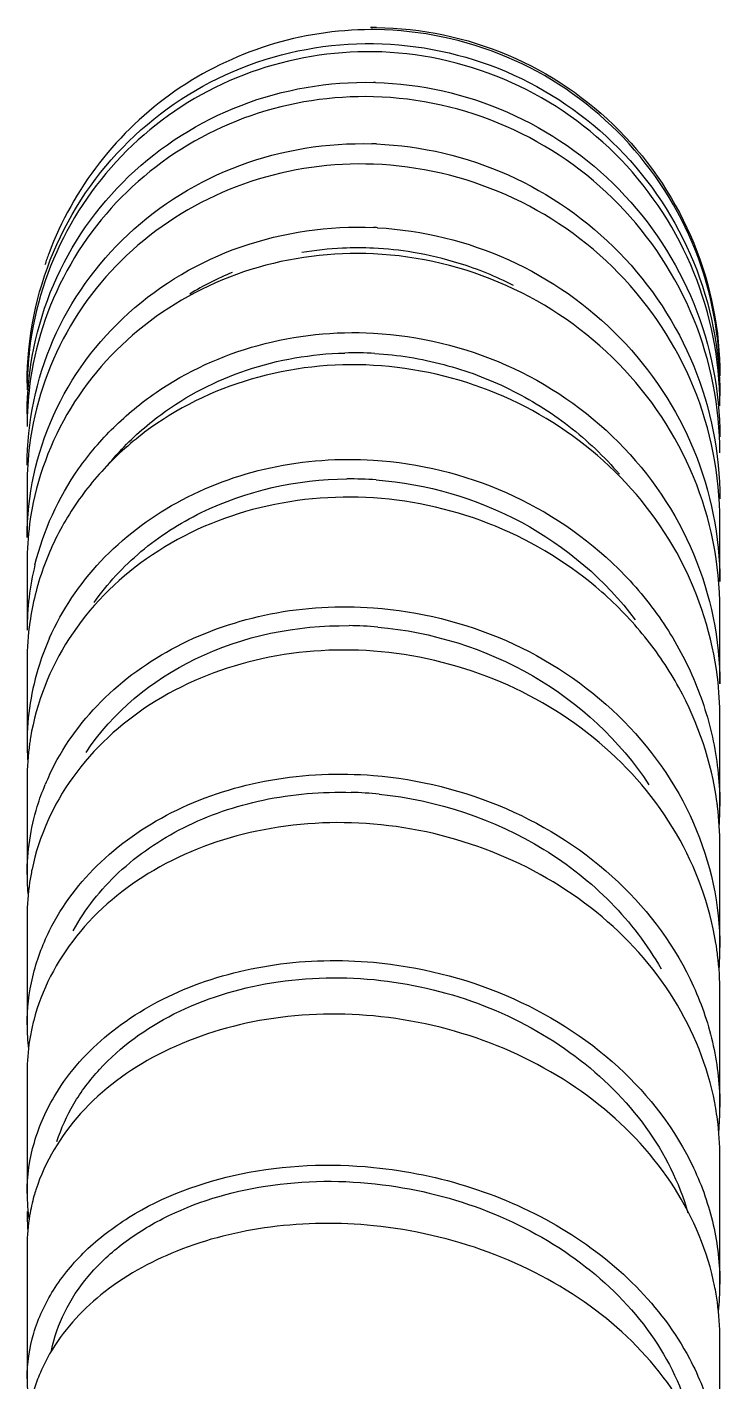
# Model space of a CAD drawing. Header units: millimetres. Extents: x 3766 to 4318, y 26587 to 26937.
# Drawn here: x 4188.82 to 4204.82, y 26906.19 to 26937.47 of the extents above; entities that cross this region are included whole.
import ezdxf

# ---------------------------------------------------------------- set-up
doc = ezdxf.new("R2010")
doc.units = ezdxf.units.MM

msp = doc.modelspace()

# ---------------------------------------------------------------- linework, layer by layer
for points, knots in [([(4196.759, 26937.41), (4195.959, 26937.408), (4195.154, 26937.284), (4194.387, 26937.043), (4194.387, 26937.043), (4193.621, 26936.802), (4192.892, 26936.445), (4192.232, 26935.986), (4192.232, 26935.986), (4191.572, 26935.529), (4190.982, 26934.971), (4190.49, 26934.335), (4190.49, 26934.335), (4189.996, 26933.7), (4189.599, 26932.988), (4189.319, 26932.237)], [0, 0, 0, 0, 0.25, 0.25, 0.25, 0.25, 0.5, 0.5, 0.5, 0.5, 0.75, 0.75, 0.75, 0.75, 1, 1, 1, 1]), ([(4196.796, 26937.458), (4196.796, 26937.463), (4196.792, 26937.469), (4196.786, 26937.469), (4196.786, 26937.469), (4196.781, 26937.469), (4196.776, 26937.463), (4196.776, 26937.458), (4196.776, 26937.458), (4196.776, 26937.453), (4196.781, 26937.449), (4196.786, 26937.449), (4196.786, 26937.449), (4196.792, 26937.449), (4196.796, 26937.453), (4196.796, 26937.458)], [0, 0, 0, 0, 0.25, 0.25, 0.25, 0.25, 0.5, 0.5, 0.5, 0.5, 0.75, 0.75, 0.75, 0.75, 1, 1, 1, 1]), ([(4204.82, 26929.468), (4204.803, 26930.499), (4204.585, 26931.538), (4204.181, 26932.494), (4204.181, 26932.494), (4203.777, 26933.45), (4203.187, 26934.323), (4202.455, 26935.055), (4202.455, 26935.055), (4201.724, 26935.786), (4200.852, 26936.376), (4199.897, 26936.778), (4199.897, 26936.778), (4198.944, 26937.181), (4197.909, 26937.396), (4196.883, 26937.41)], [0, 0, 0, 0, 0.25, 0.25, 0.25, 0.25, 0.5, 0.5, 0.5, 0.5, 0.75, 0.75, 0.75, 0.75, 1, 1, 1, 1]), ([(4196.887, 26937.458), (4197.922, 26937.447), (4198.967, 26937.229), (4199.928, 26936.822), (4199.928, 26936.822), (4200.89, 26936.414), (4201.767, 26935.818), (4202.5, 26935.076), (4202.5, 26935.076), (4203.234, 26934.333), (4203.821, 26933.447), (4204.218, 26932.478), (4204.218, 26932.478), (4204.616, 26931.51), (4204.822, 26930.458), (4204.822, 26929.42)], [0, 0, 0, 0, 0.25, 0.25, 0.25, 0.25, 0.5, 0.5, 0.5, 0.5, 0.75, 0.75, 0.75, 0.75, 1, 1, 1, 1]), ([(4188.816, 26929.249), (4188.816, 26930.277), (4189.025, 26931.318), (4189.426, 26932.274), (4189.426, 26932.274), (4189.828, 26933.231), (4190.423, 26934.104), (4191.163, 26934.829), (4191.163, 26934.829), (4191.904, 26935.557), (4192.791, 26936.135), (4193.759, 26936.52), (4193.759, 26936.52), (4194.73, 26936.908), (4195.781, 26937.102), (4196.82, 26937.089)], [0, 0, 0, 0, 0.25, 0.25, 0.25, 0.25, 0.5, 0.5, 0.5, 0.5, 0.75, 0.75, 0.75, 0.75, 1, 1, 1, 1]), ([(4196.82, 26936.899), (4195.862, 26936.913), (4194.893, 26936.753), (4193.986, 26936.425), (4193.986, 26936.425), (4193.084, 26936.1), (4192.243, 26935.609), (4191.518, 26934.983), (4191.518, 26934.983), (4190.795, 26934.359), (4190.188, 26933.602), (4189.737, 26932.759), (4189.737, 26932.759), (4189.286, 26931.916), (4188.992, 26930.988), (4188.875, 26930.046)], [0, 0, 0, 0, 0.25, 0.25, 0.25, 0.25, 0.5, 0.5, 0.5, 0.5, 0.75, 0.75, 0.75, 0.75, 1, 1, 1, 1]), ([(4196.82, 26937.089), (4197.862, 26937.075), (4198.913, 26936.853), (4199.881, 26936.442), (4199.881, 26936.442), (4200.851, 26936.029), (4201.736, 26935.424), (4202.476, 26934.674), (4202.476, 26934.674), (4203.218, 26933.923), (4203.81, 26933.027), (4204.212, 26932.047), (4204.212, 26932.047), (4204.613, 26931.068), (4204.822, 26930.006), (4204.822, 26928.956)], [0, 0, 0, 0, 0.25, 0.25, 0.25, 0.25, 0.5, 0.5, 0.5, 0.5, 0.75, 0.75, 0.75, 0.75, 1, 1, 1, 1]), ([(4204.819, 26928.956), (4204.79, 26929.988), (4204.561, 26931.028), (4204.147, 26931.983), (4204.147, 26931.983), (4203.734, 26932.938), (4203.137, 26933.811), (4202.4, 26934.543), (4202.4, 26934.543), (4201.664, 26935.272), (4200.789, 26935.86), (4199.833, 26936.263), (4199.833, 26936.263), (4198.879, 26936.665), (4197.846, 26936.883), (4196.82, 26936.899)], [0, 0, 0, 0, 0.25, 0.25, 0.25, 0.25, 0.5, 0.5, 0.5, 0.5, 0.75, 0.75, 0.75, 0.75, 1, 1, 1, 1]), ([(4188.816, 26928.542), (4188.816, 26929.552), (4189.026, 26930.576), (4189.426, 26931.514), (4189.426, 26931.514), (4189.829, 26932.455), (4190.425, 26933.31), (4191.163, 26934.017), (4191.163, 26934.017), (4191.907, 26934.73), (4192.794, 26935.292), (4193.759, 26935.662), (4193.759, 26935.662), (4194.733, 26936.037), (4195.784, 26936.216), (4196.82, 26936.192)], [0, 0, 0, 0, 0.25, 0.25, 0.25, 0.25, 0.5, 0.5, 0.5, 0.5, 0.75, 0.75, 0.75, 0.75, 1, 1, 1, 1]), ([(4196.867, 26936.191), (4197.906, 26936.161), (4198.952, 26935.926), (4199.913, 26935.505), (4199.913, 26935.505), (4200.879, 26935.08), (4201.758, 26934.47), (4202.492, 26933.717), (4202.492, 26933.717), (4203.228, 26932.963), (4203.818, 26932.066), (4204.216, 26931.088), (4204.216, 26931.088), (4204.614, 26930.111), (4204.822, 26929.053), (4204.822, 26928.006)], [0, 0, 0, 0, 0.25, 0.25, 0.25, 0.25, 0.5, 0.5, 0.5, 0.5, 0.75, 0.75, 0.75, 0.75, 1, 1, 1, 1]), ([(4196.82, 26935.86), (4195.864, 26935.886), (4194.896, 26935.737), (4193.986, 26935.423), (4193.986, 26935.423), (4193.087, 26935.11), (4192.245, 26934.634), (4191.518, 26934.022), (4191.518, 26934.022), (4190.798, 26933.415), (4190.189, 26932.674), (4189.737, 26931.844), (4189.737, 26931.844), (4189.286, 26931.02), (4188.992, 26930.106), (4188.875, 26929.18)], [0, 0, 0, 0, 0.25, 0.25, 0.25, 0.25, 0.5, 0.5, 0.5, 0.5, 0.75, 0.75, 0.75, 0.75, 1, 1, 1, 1]), ([(4204.822, 26927.638), (4204.822, 26928.691), (4204.613, 26929.754), (4204.213, 26930.738), (4204.213, 26930.738), (4203.813, 26931.721), (4203.219, 26932.621), (4202.479, 26933.38), (4202.479, 26933.38), (4201.74, 26934.137), (4200.856, 26934.751), (4199.883, 26935.175), (4199.883, 26935.175), (4198.918, 26935.598), (4197.866, 26935.834), (4196.82, 26935.86)], [0, 0, 0, 0, 0.25, 0.25, 0.25, 0.25, 0.5, 0.5, 0.5, 0.5, 0.75, 0.75, 0.75, 0.75, 1, 1, 1, 1]), ([(4188.816, 26927.351), (4188.816, 26928.336), (4189.025, 26929.334), (4189.422, 26930.247), (4189.422, 26930.247), (4189.824, 26931.166), (4190.418, 26931.997), (4191.148, 26932.68), (4191.148, 26932.68), (4191.891, 26933.376), (4192.775, 26933.919), (4193.73, 26934.275), (4193.73, 26934.275), (4194.703, 26934.636), (4195.749, 26934.805), (4196.78, 26934.775)], [0, 0, 0, 0, 0.25, 0.25, 0.25, 0.25, 0.5, 0.5, 0.5, 0.5, 0.75, 0.75, 0.75, 0.75, 1, 1, 1, 1]), ([(4196.889, 26934.771), (4197.93, 26934.729), (4198.971, 26934.482), (4199.929, 26934.056), (4199.929, 26934.056), (4200.891, 26933.625), (4201.767, 26933.012), (4202.5, 26932.259), (4202.5, 26932.259), (4203.232, 26931.506), (4203.821, 26930.613), (4204.218, 26929.639), (4204.218, 26929.639), (4204.614, 26928.668), (4204.822, 26927.616), (4204.822, 26926.575)], [0, 0, 0, 0, 0.25, 0.25, 0.25, 0.25, 0.5, 0.5, 0.5, 0.5, 0.75, 0.75, 0.75, 0.75, 1, 1, 1, 1]), ([(4196.82, 26934.303), (4195.864, 26934.337), (4194.896, 26934.203), (4193.982, 26933.9), (4193.982, 26933.9), (4193.086, 26933.602), (4192.243, 26933.143), (4191.512, 26932.544), (4191.512, 26932.544), (4190.794, 26931.956), (4190.184, 26931.234), (4189.731, 26930.421), (4189.731, 26930.421), (4189.283, 26929.615), (4188.989, 26928.721), (4188.874, 26927.814)], [0, 0, 0, 0, 0.25, 0.25, 0.25, 0.25, 0.5, 0.5, 0.5, 0.5, 0.75, 0.75, 0.75, 0.75, 1, 1, 1, 1]), ([(4204.822, 26926.067), (4204.822, 26927.116), (4204.613, 26928.176), (4204.213, 26929.154), (4204.213, 26929.154), (4203.812, 26930.134), (4203.218, 26931.033), (4202.479, 26931.791), (4202.479, 26931.791), (4201.739, 26932.549), (4200.855, 26933.165), (4199.883, 26933.594), (4199.883, 26933.594), (4198.918, 26934.022), (4197.867, 26934.264), (4196.82, 26934.303)], [0, 0, 0, 0, 0.25, 0.25, 0.25, 0.25, 0.5, 0.5, 0.5, 0.5, 0.75, 0.75, 0.75, 0.75, 1, 1, 1, 1]), ([(4188.816, 26925.682), (4188.816, 26926.644), (4189.028, 26927.619), (4189.426, 26928.503), (4189.426, 26928.503), (4189.832, 26929.402), (4190.431, 26930.208), (4191.163, 26930.866), (4191.163, 26930.866), (4191.914, 26931.542), (4192.803, 26932.061), (4193.759, 26932.395), (4193.759, 26932.395), (4194.739, 26932.738), (4195.789, 26932.886), (4196.82, 26932.842)], [0, 0, 0, 0, 0.25, 0.25, 0.25, 0.25, 0.5, 0.5, 0.5, 0.5, 0.75, 0.75, 0.75, 0.75, 1, 1, 1, 1]), ([(4196.915, 26932.837), (4197.953, 26932.779), (4198.991, 26932.525), (4199.946, 26932.093), (4199.946, 26932.093), (4200.904, 26931.661), (4201.778, 26931.048), (4202.51, 26930.297), (4202.51, 26930.297), (4203.238, 26929.551), (4203.824, 26928.665), (4204.221, 26927.699), (4204.221, 26927.699), (4204.614, 26926.74), (4204.822, 26925.7), (4204.822, 26924.672)], [0, 0, 0, 0, 0.25, 0.25, 0.25, 0.25, 0.5, 0.5, 0.5, 0.5, 0.75, 0.75, 0.75, 0.75, 1, 1, 1, 1]), ([(4196.82, 26932.232), (4195.868, 26932.276), (4194.901, 26932.156), (4193.986, 26931.869), (4193.986, 26931.869), (4193.094, 26931.59), (4192.252, 26931.151), (4191.518, 26930.573), (4191.518, 26930.573), (4190.803, 26930.01), (4190.192, 26929.313), (4189.737, 26928.522), (4189.737, 26928.522), (4189.289, 26927.746), (4188.992, 26926.879), (4188.875, 26925.997)], [0, 0, 0, 0, 0.25, 0.25, 0.25, 0.25, 0.5, 0.5, 0.5, 0.5, 0.75, 0.75, 0.75, 0.75, 1, 1, 1, 1]), ([(4204.822, 26924.027), (4204.822, 26925.065), (4204.612, 26926.115), (4204.213, 26927.082), (4204.213, 26927.082), (4203.81, 26928.058), (4203.216, 26928.949), (4202.479, 26929.701), (4202.479, 26929.701), (4201.738, 26930.457), (4200.853, 26931.071), (4199.883, 26931.503), (4199.883, 26931.503), (4198.918, 26931.934), (4197.869, 26932.184), (4196.82, 26932.232)], [0, 0, 0, 0, 0.25, 0.25, 0.25, 0.25, 0.5, 0.5, 0.5, 0.5, 0.75, 0.75, 0.75, 0.75, 1, 1, 1, 1]), ([(4188.998, 26925.052), (4189.191, 26925.842), (4189.54, 26926.602), (4190.008, 26927.271), (4190.008, 26927.271), (4190.249, 26927.614), (4190.52, 26927.931), (4190.817, 26928.224), (4190.817, 26928.224), (4191.118, 26928.521), (4191.447, 26928.791), (4191.796, 26929.032), (4191.796, 26929.032), (4192.512, 26929.524), (4193.316, 26929.891), (4194.156, 26930.121), (4194.156, 26930.121), (4195.022, 26930.359), (4195.927, 26930.451), (4196.82, 26930.403)], [0, 0, 0, 0, 0.2, 0.2, 0.2, 0.2, 0.4, 0.4, 0.4, 0.4, 0.6, 0.6, 0.6, 0.6, 0.8, 0.8, 0.8, 0.8, 1, 1, 1, 1]), ([(4196.82, 26930.403), (4197.867, 26930.347), (4198.913, 26930.095), (4199.881, 26929.667), (4199.881, 26929.667), (4200.847, 26929.239), (4201.732, 26928.634), (4202.476, 26927.887), (4202.476, 26927.887), (4203.211, 26927.148), (4203.808, 26926.27), (4204.212, 26925.307), (4204.212, 26925.307), (4204.61, 26924.357), (4204.822, 26923.324), (4204.822, 26922.302)], [0, 0, 0, 0, 0.25, 0.25, 0.25, 0.25, 0.5, 0.5, 0.5, 0.5, 0.75, 0.75, 0.75, 0.75, 1, 1, 1, 1]), ([(4196.82, 26929.659), (4195.874, 26929.713), (4194.91, 26929.608), (4193.995, 26929.34), (4193.995, 26929.34), (4193.11, 26929.08), (4192.267, 26928.665), (4191.532, 26928.113), (4191.532, 26928.113), (4191.174, 26927.844), (4190.841, 26927.541), (4190.54, 26927.21), (4190.54, 26927.21), (4190.243, 26926.884), (4189.978, 26926.53), (4189.75, 26926.153), (4189.75, 26926.153), (4189.525, 26925.782), (4189.337, 26925.387), (4189.191, 26924.979), (4189.191, 26924.979), (4189.045, 26924.574), (4188.941, 26924.152), (4188.881, 26923.727)], [0, 0, 0, 0, 0.166667, 0.166667, 0.166667, 0.166667, 0.333333, 0.333333, 0.333333, 0.333333, 0.5, 0.5, 0.5, 0.5, 0.666667, 0.666667, 0.666667, 0.666667, 0.833333, 0.833333, 0.833333, 0.833333, 1, 1, 1, 1]), ([(4191.903, 26928.519), (4192.502, 26928.962), (4193.177, 26929.31), (4193.886, 26929.548), (4193.886, 26929.548), (4194.616, 26929.794), (4195.385, 26929.924), (4196.153, 26929.944)], [0, 0, 0, 0, 0.5, 0.5, 0.5, 0.5, 1, 1, 1, 1]), ([(4196.849, 26929.934), (4197.386, 26929.901), (4197.919, 26929.816), (4198.44, 26929.678), (4198.44, 26929.678), (4198.963, 26929.54), (4199.473, 26929.349), (4199.957, 26929.111), (4199.957, 26929.111), (4200.443, 26928.871), (4200.904, 26928.586), (4201.332, 26928.254), (4201.332, 26928.254), (4201.758, 26927.925), (4202.151, 26927.552), (4202.5, 26927.145)], [0, 0, 0, 0, 0.25, 0.25, 0.25, 0.25, 0.5, 0.5, 0.5, 0.5, 0.75, 0.75, 0.75, 0.75, 1, 1, 1, 1]), ([(4204.764, 26922.459), (4204.649, 26923.401), (4204.355, 26924.33), (4203.909, 26925.176), (4203.909, 26925.176), (4203.458, 26926.034), (4202.85, 26926.806), (4202.132, 26927.453), (4202.132, 26927.453), (4201.406, 26928.107), (4200.567, 26928.634), (4199.661, 26929.009), (4199.661, 26929.009), (4198.758, 26929.382), (4197.79, 26929.604), (4196.82, 26929.659)], [0, 0, 0, 0, 0.25, 0.25, 0.25, 0.25, 0.5, 0.5, 0.5, 0.5, 0.75, 0.75, 0.75, 0.75, 1, 1, 1, 1]), ([(4190.673, 26927.341), (4190.76, 26927.45), (4190.853, 26927.557), (4190.948, 26927.662), (4190.948, 26927.662), (4191.237, 26927.978), (4191.559, 26928.265), (4191.903, 26928.519)], [0, 0, 0, 0, 0.5, 0.5, 0.5, 0.5, 1, 1, 1, 1]), ([(4189.335, 26923.366), (4189.624, 26924.013), (4190.031, 26924.614), (4190.52, 26925.135), (4190.52, 26925.135), (4191.028, 26925.675), (4191.625, 26926.13), (4192.273, 26926.488), (4192.273, 26926.488), (4192.949, 26926.862), (4193.682, 26927.131), (4194.438, 26927.295), (4194.438, 26927.295), (4195.22, 26927.465), (4196.025, 26927.521), (4196.82, 26927.472)], [0, 0, 0, 0, 0.25, 0.25, 0.25, 0.25, 0.5, 0.5, 0.5, 0.5, 0.75, 0.75, 0.75, 0.75, 1, 1, 1, 1]), ([(4196.82, 26927.472), (4197.867, 26927.406), (4198.912, 26927.151), (4199.881, 26926.723), (4199.881, 26926.723), (4200.844, 26926.296), (4201.731, 26925.698), (4202.476, 26924.961), (4202.476, 26924.961), (4202.844, 26924.595), (4203.179, 26924.197), (4203.472, 26923.77), (4203.472, 26923.77), (4203.761, 26923.347), (4204.01, 26922.896), (4204.212, 26922.427), (4204.212, 26922.427), (4204.411, 26921.961), (4204.565, 26921.475), (4204.668, 26920.979), (4204.668, 26920.979), (4204.769, 26920.485), (4204.822, 26919.982), (4204.822, 26919.479)], [0, 0, 0, 0, 0.166667, 0.166667, 0.166667, 0.166667, 0.333333, 0.333333, 0.333333, 0.333333, 0.5, 0.5, 0.5, 0.5, 0.666667, 0.666667, 0.666667, 0.666667, 0.833333, 0.833333, 0.833333, 0.833333, 1, 1, 1, 1]), ([(4190.363, 26924.182), (4190.671, 26924.617), (4191.039, 26925.013), (4191.448, 26925.358), (4191.448, 26925.358), (4191.872, 26925.714), (4192.34, 26926.015), (4192.839, 26926.258), (4192.839, 26926.258), (4193.879, 26926.767), (4195.052, 26927.029), (4196.204, 26927.037)], [0, 0, 0, 0, 0.333333, 0.333333, 0.333333, 0.333333, 0.666667, 0.666667, 0.666667, 0.666667, 1, 1, 1, 1]), ([(4196.881, 26927.014), (4198.043, 26926.927), (4199.198, 26926.593), (4200.237, 26926.035), (4200.237, 26926.035), (4201.266, 26925.481), (4202.178, 26924.708), (4202.867, 26923.782)], [0, 0, 0, 0, 0.5, 0.5, 0.5, 0.5, 1, 1, 1, 1]), ([(4196.82, 26926.597), (4195.884, 26926.658), (4194.932, 26926.571), (4194.022, 26926.327), (4194.022, 26926.327), (4193.148, 26926.091), (4192.314, 26925.711), (4191.575, 26925.191), (4191.575, 26925.191), (4190.873, 26924.696), (4190.257, 26924.075), (4189.79, 26923.351), (4189.79, 26923.351), (4189.341, 26922.657), (4189.029, 26921.867), (4188.895, 26921.058)], [0, 0, 0, 0, 0.25, 0.25, 0.25, 0.25, 0.5, 0.5, 0.5, 0.5, 0.75, 0.75, 0.75, 0.75, 1, 1, 1, 1]), ([(4204.752, 26919.586), (4204.625, 26920.503), (4204.32, 26921.404), (4203.873, 26922.219), (4203.873, 26922.219), (4203.646, 26922.634), (4203.381, 26923.027), (4203.084, 26923.394), (4203.084, 26923.394), (4202.784, 26923.764), (4202.452, 26924.11), (4202.094, 26924.425), (4202.094, 26924.425), (4201.369, 26925.061), (4200.534, 26925.575), (4199.637, 26925.943), (4199.637, 26925.943), (4198.74, 26926.312), (4197.782, 26926.534), (4196.82, 26926.597)], [0, 0, 0, 0, 0.2, 0.2, 0.2, 0.2, 0.4, 0.4, 0.4, 0.4, 0.6, 0.6, 0.6, 0.6, 0.8, 0.8, 0.8, 0.8, 1, 1, 1, 1]), ([(4189.338, 26920.212), (4189.628, 26920.832), (4190.037, 26921.402), (4190.522, 26921.891), (4190.522, 26921.891), (4191.033, 26922.408), (4191.631, 26922.836), (4192.276, 26923.169), (4192.276, 26923.169), (4192.956, 26923.522), (4193.688, 26923.771), (4194.44, 26923.92), (4194.44, 26923.92), (4195.222, 26924.074), (4196.026, 26924.119), (4196.82, 26924.062)], [0, 0, 0, 0, 0.25, 0.25, 0.25, 0.25, 0.5, 0.5, 0.5, 0.5, 0.75, 0.75, 0.75, 0.75, 1, 1, 1, 1]), ([(4196.82, 26924.062), (4197.867, 26923.985), (4198.911, 26923.728), (4199.881, 26923.303), (4199.881, 26923.303), (4200.84, 26922.883), (4201.726, 26922.297), (4202.476, 26921.568), (4202.476, 26921.568), (4203.203, 26920.863), (4203.804, 26920.022), (4204.212, 26919.091), (4204.212, 26919.091), (4204.608, 26918.187), (4204.822, 26917.198), (4204.822, 26916.219)], [0, 0, 0, 0, 0.25, 0.25, 0.25, 0.25, 0.5, 0.5, 0.5, 0.5, 0.75, 0.75, 0.75, 0.75, 1, 1, 1, 1]), ([(4190.181, 26920.723), (4190.791, 26921.647), (4191.694, 26922.388), (4192.704, 26922.88), (4192.704, 26922.88), (4193.811, 26923.421), (4195.044, 26923.663), (4196.255, 26923.649)], [0, 0, 0, 0, 0.5, 0.5, 0.5, 0.5, 1, 1, 1, 1]), ([(4196.916, 26923.617), (4198.164, 26923.505), (4199.402, 26923.124), (4200.5, 26922.487), (4200.5, 26922.487), (4201.575, 26921.865), (4202.515, 26920.999), (4203.183, 26919.972)], [0, 0, 0, 0, 0.5, 0.5, 0.5, 0.5, 1, 1, 1, 1]), ([(4196.82, 26923.061), (4195.905, 26923.129), (4194.972, 26923.061), (4194.074, 26922.845), (4194.074, 26922.845), (4193.221, 26922.639), (4192.398, 26922.301), (4191.661, 26921.826), (4191.661, 26921.826), (4190.969, 26921.38), (4190.352, 26920.814), (4189.872, 26920.144), (4189.872, 26920.144), (4189.418, 26919.51), (4189.088, 26918.781), (4188.93, 26918.024)], [0, 0, 0, 0, 0.25, 0.25, 0.25, 0.25, 0.5, 0.5, 0.5, 0.5, 0.75, 0.75, 0.75, 0.75, 1, 1, 1, 1]), ([(4204.729, 26916.322), (4204.585, 26917.203), (4204.269, 26918.065), (4203.817, 26918.842), (4203.817, 26918.842), (4203.35, 26919.642), (4202.74, 26920.356), (4202.033, 26920.952), (4202.033, 26920.952), (4201.308, 26921.565), (4200.483, 26922.056), (4199.601, 26922.412), (4199.601, 26922.412), (4198.713, 26922.769), (4197.768, 26922.989), (4196.82, 26923.061)], [0, 0, 0, 0, 0.25, 0.25, 0.25, 0.25, 0.5, 0.5, 0.5, 0.5, 0.75, 0.75, 0.75, 0.75, 1, 1, 1, 1]), ([(4188.816, 26917.903), (4188.816, 26918.433), (4188.898, 26918.967), (4189.052, 26919.474), (4189.052, 26919.474), (4189.104, 26919.645), (4189.166, 26919.812), (4189.234, 26919.978)], [0, 0, 0, 0, 0.5, 0.5, 0.5, 0.5, 1, 1, 1, 1]), ([(4189.335, 26916.608), (4189.628, 26917.199), (4190.039, 26917.736), (4190.52, 26918.192), (4190.52, 26918.192), (4191.036, 26918.683), (4191.634, 26919.082), (4192.273, 26919.391), (4192.273, 26919.391), (4192.957, 26919.723), (4193.689, 26919.95), (4194.438, 26920.083), (4194.438, 26920.083), (4195.224, 26920.222), (4196.028, 26920.255), (4196.82, 26920.19)], [0, 0, 0, 0, 0.25, 0.25, 0.25, 0.25, 0.5, 0.5, 0.5, 0.5, 0.75, 0.75, 0.75, 0.75, 1, 1, 1, 1]), ([(4196.82, 26920.19), (4197.867, 26920.105), (4198.909, 26919.846), (4199.881, 26919.426), (4199.881, 26919.426), (4200.835, 26919.012), (4201.72, 26918.442), (4202.476, 26917.727), (4202.476, 26917.727), (4203.199, 26917.042), (4203.802, 26916.223), (4204.212, 26915.32), (4204.212, 26915.32), (4204.411, 26914.881), (4204.565, 26914.422), (4204.668, 26913.951), (4204.668, 26913.951), (4204.769, 26913.487), (4204.822, 26913.01), (4204.822, 26912.535)], [0, 0, 0, 0, 0.2, 0.2, 0.2, 0.2, 0.4, 0.4, 0.4, 0.4, 0.6, 0.6, 0.6, 0.6, 0.8, 0.8, 0.8, 0.8, 1, 1, 1, 1]), ([(4189.88, 26916.604), (4190.153, 26917.103), (4190.514, 26917.557), (4190.932, 26917.946), (4190.932, 26917.946), (4191.377, 26918.365), (4191.887, 26918.71), (4192.431, 26918.984), (4192.431, 26918.984), (4193.012, 26919.277), (4193.634, 26919.487), (4194.271, 26919.622), (4194.271, 26919.622), (4194.94, 26919.763), (4195.625, 26919.82), (4196.306, 26919.8)], [0, 0, 0, 0, 0.25, 0.25, 0.25, 0.25, 0.5, 0.5, 0.5, 0.5, 0.75, 0.75, 0.75, 0.75, 1, 1, 1, 1]), ([(4196.952, 26919.759), (4198.282, 26919.624), (4199.609, 26919.185), (4200.756, 26918.482), (4200.756, 26918.482), (4201.319, 26918.136), (4201.839, 26917.725), (4202.302, 26917.254), (4202.302, 26917.254), (4202.751, 26916.798), (4203.145, 26916.284), (4203.461, 26915.729)], [0, 0, 0, 0, 0.333333, 0.333333, 0.333333, 0.333333, 0.666667, 0.666667, 0.666667, 0.666667, 1, 1, 1, 1]), ([(4196.82, 26919.067), (4195.923, 26919.142), (4195.01, 26919.093), (4194.125, 26918.905), (4194.125, 26918.905), (4193.29, 26918.729), (4192.481, 26918.43), (4191.744, 26917.999), (4191.744, 26917.999), (4191.064, 26917.603), (4190.446, 26917.094), (4189.955, 26916.476), (4189.955, 26916.476), (4189.499, 26915.903), (4189.151, 26915.235), (4188.969, 26914.532)], [0, 0, 0, 0, 0.25, 0.25, 0.25, 0.25, 0.5, 0.5, 0.5, 0.5, 0.75, 0.75, 0.75, 0.75, 1, 1, 1, 1]), ([(4204.703, 26912.632), (4204.541, 26913.475), (4204.21, 26914.293), (4203.755, 26915.027), (4203.755, 26915.027), (4203.28, 26915.792), (4202.668, 26916.466), (4201.969, 26917.031), (4201.969, 26917.031), (4201.245, 26917.617), (4200.429, 26918.085), (4199.561, 26918.426), (4199.561, 26918.426), (4198.683, 26918.773), (4197.755, 26918.988), (4196.82, 26919.067)], [0, 0, 0, 0, 0.25, 0.25, 0.25, 0.25, 0.5, 0.5, 0.5, 0.5, 0.75, 0.75, 0.75, 0.75, 1, 1, 1, 1]), ([(4188.816, 26914.429), (4188.816, 26914.802), (4188.861, 26915.177), (4188.947, 26915.54), (4188.947, 26915.54), (4189.036, 26915.91), (4189.167, 26916.27), (4189.335, 26916.608)], [0, 0, 0, 0, 0.5, 0.5, 0.5, 0.5, 1, 1, 1, 1]), ([(4189.479, 26912.834), (4189.798, 26913.36), (4190.22, 26913.825), (4190.697, 26914.216), (4190.697, 26914.216), (4191.221, 26914.644), (4191.809, 26914.984), (4192.43, 26915.245), (4192.43, 26915.245), (4193.1, 26915.526), (4193.808, 26915.713), (4194.529, 26915.819), (4194.529, 26915.819), (4195.286, 26915.928), (4196.058, 26915.944), (4196.82, 26915.876)], [0, 0, 0, 0, 0.25, 0.25, 0.25, 0.25, 0.5, 0.5, 0.5, 0.5, 0.75, 0.75, 0.75, 0.75, 1, 1, 1, 1]), ([(4196.82, 26915.876), (4197.867, 26915.783), (4198.907, 26915.524), (4199.881, 26915.11), (4199.881, 26915.11), (4200.829, 26914.707), (4201.715, 26914.154), (4202.476, 26913.456), (4202.476, 26913.456), (4203.193, 26912.798), (4203.798, 26912.007), (4204.212, 26911.131), (4204.212, 26911.131), (4204.41, 26910.708), (4204.565, 26910.266), (4204.668, 26909.812), (4204.668, 26909.812), (4204.769, 26909.365), (4204.822, 26908.906), (4204.822, 26908.448)], [0, 0, 0, 0, 0.2, 0.2, 0.2, 0.2, 0.4, 0.4, 0.4, 0.4, 0.6, 0.6, 0.6, 0.6, 0.8, 0.8, 0.8, 0.8, 1, 1, 1, 1]), ([(4189.507, 26911.739), (4189.603, 26912.042), (4189.736, 26912.333), (4189.896, 26912.608), (4189.896, 26912.608), (4190.065, 26912.893), (4190.265, 26913.159), (4190.49, 26913.404), (4190.49, 26913.404), (4190.974, 26913.931), (4191.568, 26914.358), (4192.208, 26914.683), (4192.208, 26914.683), (4192.916, 26915.041), (4193.681, 26915.274), (4194.462, 26915.403), (4194.462, 26915.403), (4195.297, 26915.539), (4196.152, 26915.555), (4196.988, 26915.46)], [0, 0, 0, 0, 0.2, 0.2, 0.2, 0.2, 0.4, 0.4, 0.4, 0.4, 0.6, 0.6, 0.6, 0.6, 0.8, 0.8, 0.8, 0.8, 1, 1, 1, 1]), ([(4196.988, 26915.46), (4197.8, 26915.366), (4198.604, 26915.172), (4199.368, 26914.875), (4199.368, 26914.875), (4200.12, 26914.582), (4200.833, 26914.192), (4201.48, 26913.707), (4201.48, 26913.707), (4202.099, 26913.243), (4202.657, 26912.695), (4203.11, 26912.066), (4203.11, 26912.066), (4203.541, 26911.468), (4203.878, 26910.798), (4204.084, 26910.094)], [0, 0, 0, 0, 0.25, 0.25, 0.25, 0.25, 0.5, 0.5, 0.5, 0.5, 0.75, 0.75, 0.75, 0.75, 1, 1, 1, 1]), ([(4196.82, 26914.637), (4195.943, 26914.719), (4195.052, 26914.687), (4194.183, 26914.529), (4194.183, 26914.529), (4193.369, 26914.382), (4192.573, 26914.124), (4191.84, 26913.741), (4191.84, 26913.741), (4191.172, 26913.394), (4190.556, 26912.944), (4190.051, 26912.383), (4190.051, 26912.383), (4189.594, 26911.873), (4189.228, 26911.273), (4189.021, 26910.626)], [0, 0, 0, 0, 0.25, 0.25, 0.25, 0.25, 0.5, 0.5, 0.5, 0.5, 0.75, 0.75, 0.75, 0.75, 1, 1, 1, 1]), ([(4204.669, 26908.543), (4204.487, 26909.343), (4204.143, 26910.113), (4203.684, 26910.799), (4203.684, 26910.799), (4203.2, 26911.524), (4202.589, 26912.157), (4201.898, 26912.687), (4201.898, 26912.687), (4201.176, 26913.242), (4200.369, 26913.685), (4199.518, 26914.01), (4199.518, 26914.01), (4198.651, 26914.342), (4197.739, 26914.552), (4196.82, 26914.637)], [0, 0, 0, 0, 0.25, 0.25, 0.25, 0.25, 0.5, 0.5, 0.5, 0.5, 0.75, 0.75, 0.75, 0.75, 1, 1, 1, 1]), ([(4188.816, 26910.542), (4188.816, 26910.938), (4188.874, 26911.335), (4188.984, 26911.718), (4188.984, 26911.718), (4189.097, 26912.111), (4189.266, 26912.487), (4189.479, 26912.834)], [0, 0, 0, 0, 0.5, 0.5, 0.5, 0.5, 1, 1, 1, 1]), ([(4188.816, 26906.259), (4188.816, 26906.614), (4188.87, 26906.97), (4188.97, 26907.31), (4188.97, 26907.31), (4189.076, 26907.662), (4189.231, 26907.997), (4189.426, 26908.308), (4189.426, 26908.308), (4189.634, 26908.64), (4189.887, 26908.942), (4190.166, 26909.212), (4190.166, 26909.212), (4190.469, 26909.505), (4190.806, 26909.761), (4191.163, 26909.983), (4191.163, 26909.983), (4191.952, 26910.474), (4192.843, 26910.802), (4193.759, 26910.99), (4193.759, 26910.99), (4194.766, 26911.199), (4195.803, 26911.242), (4196.82, 26911.141)], [0, 0, 0, 0, 0.166667, 0.166667, 0.166667, 0.166667, 0.333333, 0.333333, 0.333333, 0.333333, 0.5, 0.5, 0.5, 0.5, 0.666667, 0.666667, 0.666667, 0.666667, 0.833333, 0.833333, 0.833333, 0.833333, 1, 1, 1, 1]), ([(4196.82, 26911.141), (4197.586, 26911.066), (4198.348, 26910.909), (4199.083, 26910.672), (4199.083, 26910.672), (4199.809, 26910.436), (4200.508, 26910.125), (4201.163, 26909.733), (4201.163, 26909.733), (4201.79, 26909.357), (4202.373, 26908.908), (4202.887, 26908.388), (4202.887, 26908.388), (4203.371, 26907.896), (4203.793, 26907.338), (4204.117, 26906.73)], [0, 0, 0, 0, 0.25, 0.25, 0.25, 0.25, 0.5, 0.5, 0.5, 0.5, 0.75, 0.75, 0.75, 0.75, 1, 1, 1, 1]), ([(4189.381, 26906.912), (4189.441, 26907.219), (4189.546, 26907.518), (4189.685, 26907.799), (4189.685, 26907.799), (4189.83, 26908.095), (4190.015, 26908.371), (4190.227, 26908.623), (4190.227, 26908.623), (4190.454, 26908.894), (4190.714, 26909.136), (4190.992, 26909.353), (4190.992, 26909.353), (4191.291, 26909.584), (4191.614, 26909.785), (4191.951, 26909.959), (4191.951, 26909.959), (4192.691, 26910.337), (4193.499, 26910.579), (4194.323, 26910.708), (4194.323, 26910.708), (4195.218, 26910.848), (4196.132, 26910.855), (4197.026, 26910.741)], [0, 0, 0, 0, 0.166667, 0.166667, 0.166667, 0.166667, 0.333333, 0.333333, 0.333333, 0.333333, 0.5, 0.5, 0.5, 0.5, 0.666667, 0.666667, 0.666667, 0.666667, 0.833333, 0.833333, 0.833333, 0.833333, 1, 1, 1, 1]), ([(4197.026, 26910.741), (4197.857, 26910.637), (4198.678, 26910.431), (4199.459, 26910.125), (4199.459, 26910.125), (4200.223, 26909.825), (4200.948, 26909.429), (4201.604, 26908.937), (4201.604, 26908.937), (4202.223, 26908.471), (4202.78, 26907.92), (4203.226, 26907.284), (4203.226, 26907.284), (4203.644, 26906.69), (4203.965, 26906.023), (4204.147, 26905.323)], [0, 0, 0, 0, 0.25, 0.25, 0.25, 0.25, 0.5, 0.5, 0.5, 0.5, 0.75, 0.75, 0.75, 0.75, 1, 1, 1, 1]), ([(4196.82, 26909.793), (4196.03, 26909.873), (4195.23, 26909.865), (4194.442, 26909.763), (4194.442, 26909.763), (4193.701, 26909.667), (4192.971, 26909.486), (4192.278, 26909.208), (4192.278, 26909.208), (4191.649, 26908.957), (4191.051, 26908.625), (4190.522, 26908.197), (4190.522, 26908.197), (4190.053, 26907.814), (4189.638, 26907.355), (4189.337, 26906.833)], [0, 0, 0, 0, 0.25, 0.25, 0.25, 0.25, 0.5, 0.5, 0.5, 0.5, 0.75, 0.75, 0.75, 0.75, 1, 1, 1, 1]), ([(4204.628, 26904.065), (4204.427, 26904.818), (4204.07, 26905.537), (4203.608, 26906.172), (4203.608, 26906.172), (4203.115, 26906.855), (4202.503, 26907.443), (4201.823, 26907.937), (4201.823, 26907.937), (4201.102, 26908.459), (4200.308, 26908.874), (4199.471, 26909.183), (4199.471, 26909.183), (4198.618, 26909.497), (4197.721, 26909.702), (4196.82, 26909.793)], [0, 0, 0, 0, 0.25, 0.25, 0.25, 0.25, 0.5, 0.5, 0.5, 0.5, 0.75, 0.75, 0.75, 0.75, 1, 1, 1, 1]), ([(4204.117, 26906.73), (4204.343, 26906.304), (4204.523, 26905.85), (4204.644, 26905.38), (4204.644, 26905.38), (4204.76, 26904.922), (4204.822, 26904.449), (4204.822, 26903.978)], [0, 0, 0, 0, 0.5, 0.5, 0.5, 0.5, 1, 1, 1, 1]), ([(4189.097, 26906.342), (4189.072, 26906.282), (4189.048, 26906.219), (4189.026, 26906.158), (4189.026, 26906.158), (4188.961, 26905.972), (4188.91, 26905.782), (4188.875, 26905.589)], [0, 0, 0, 0, 0.5, 0.5, 0.5, 0.5, 1, 1, 1, 1])]:
    msp.add_open_spline(points, degree=3, knots=knots)
for points in [[(4196.82, 26937.458), (4196.797, 26937.458), (4196.776, 26937.458), (4196.753, 26937.458)], [(4196.82, 26937.41), (4196.8, 26937.41), (4196.78, 26937.411), (4196.759, 26937.41)], [(4196.887, 26937.458), (4196.865, 26937.458), (4196.842, 26937.458), (4196.82, 26937.458)], [(4196.883, 26937.41), (4196.861, 26937.41), (4196.84, 26937.41), (4196.82, 26937.41)], [(4196.867, 26936.191), (4196.85, 26936.192), (4196.834, 26936.192), (4196.82, 26936.192)], [(4196.82, 26934.774), (4196.806, 26934.775), (4196.793, 26934.775), (4196.78, 26934.775)], [(4196.889, 26934.771), (4196.867, 26934.773), (4196.842, 26934.774), (4196.82, 26934.774)], [(4196.915, 26932.837), (4196.883, 26932.838), (4196.85, 26932.841), (4196.82, 26932.842)], [(4189.319, 26932.237), (4189.287, 26932.153), (4189.257, 26932.068), (4189.228, 26931.981)], [(4196.103, 26932.363), (4195.787, 26932.348), (4195.472, 26932.315), (4195.162, 26932.261)], [(4196.821, 26932.363), (4196.582, 26932.374), (4196.342, 26932.374), (4196.103, 26932.363)], [(4197.735, 26932.267), (4197.432, 26932.318), (4197.127, 26932.35), (4196.821, 26932.363)], [(4198.801, 26932.013), (4198.452, 26932.122), (4198.096, 26932.207), (4197.735, 26932.267)], [(4200.052, 26931.506), (4199.649, 26931.709), (4199.232, 26931.879), (4198.801, 26932.013)], [(4193.557, 26931.804), (4193.217, 26931.663), (4192.888, 26931.498), (4192.573, 26931.306)], [(4188.875, 26930.046), (4188.836, 26929.729), (4188.816, 26929.412), (4188.816, 26929.092)], [(4196.849, 26929.934), (4196.618, 26929.947), (4196.385, 26929.951), (4196.153, 26929.944)], [(4188.875, 26929.18), (4188.836, 26928.87), (4188.816, 26928.557), (4188.816, 26928.244)], [(4204.822, 26928.728), (4204.822, 26928.804), (4204.82, 26928.879), (4204.819, 26928.956)], [(4188.874, 26927.814), (4188.835, 26927.516), (4188.816, 26927.215), (4188.816, 26926.914)], [(4188.816, 26926.914), (4188.816, 26926.914), (4188.816, 26925.682), (4188.816, 26925.682)], [(4196.881, 26927.014), (4196.656, 26927.032), (4196.43, 26927.038), (4196.204, 26927.037)], [(4188.875, 26925.997), (4188.836, 26925.702), (4188.816, 26925.405), (4188.816, 26925.106)], [(4204.822, 26924.672), (4204.822, 26924.672), (4204.822, 26926.067), (4204.822, 26926.067)], [(4188.816, 26925.106), (4188.816, 26925.106), (4188.816, 26923.544), (4188.816, 26923.544)], [(4188.998, 26925.052), (4188.878, 26924.558), (4188.818, 26924.052), (4188.816, 26923.544)], [(4188.881, 26923.727), (4188.838, 26923.431), (4188.816, 26923.133), (4188.816, 26922.833)], [(4204.822, 26924.027), (4204.822, 26924.027), (4204.822, 26924.027), (4204.822, 26924.027)], [(4204.822, 26922.302), (4204.822, 26922.302), (4204.822, 26924.027), (4204.822, 26924.027)], [(4196.916, 26923.617), (4196.697, 26923.636), (4196.476, 26923.648), (4196.255, 26923.649)], [(4189.335, 26923.366), (4189.246, 26923.165), (4189.167, 26922.959), (4189.1, 26922.75)], [(4188.816, 26922.833), (4188.816, 26922.833), (4188.816, 26920.947), (4188.816, 26920.947)], [(4189.1, 26922.75), (4188.913, 26922.167), (4188.818, 26921.558), (4188.816, 26920.947)], [(4204.822, 26921.524), (4204.822, 26921.835), (4204.803, 26922.148), (4204.764, 26922.459)], [(4204.822, 26921.524), (4204.822, 26921.524), (4204.822, 26921.524), (4204.822, 26921.524)], [(4204.822, 26919.479), (4204.822, 26919.479), (4204.822, 26921.524), (4204.822, 26921.524)], [(4188.816, 26920.947), (4188.816, 26920.804), (4188.822, 26920.662), (4188.832, 26920.519)], [(4188.875, 26920.929), (4188.836, 26920.657), (4188.816, 26920.381), (4188.816, 26920.105)], [(4188.895, 26921.058), (4188.889, 26921.015), (4188.882, 26920.972), (4188.875, 26920.929)], [(4188.816, 26920.105), (4188.816, 26920.105), (4188.816, 26920.105), (4188.816, 26920.105)], [(4188.816, 26920.105), (4188.816, 26920.105), (4188.816, 26917.903), (4188.816, 26917.903)], [(4189.338, 26920.212), (4189.302, 26920.135), (4189.267, 26920.057), (4189.234, 26919.978)], [(4196.952, 26919.759), (4196.737, 26919.78), (4196.521, 26919.794), (4196.306, 26919.8)], [(4204.765, 26919.477), (4204.761, 26919.513), (4204.757, 26919.549), (4204.752, 26919.586)], [(4204.822, 26918.571), (4204.822, 26918.874), (4204.803, 26919.175), (4204.765, 26919.477)], [(4204.807, 26919.024), (4204.816, 26919.175), (4204.822, 26919.328), (4204.822, 26919.479)], [(4204.822, 26918.571), (4204.822, 26918.571), (4204.822, 26918.571), (4204.822, 26918.571)], [(4204.822, 26916.219), (4204.822, 26916.219), (4204.822, 26918.571), (4204.822, 26918.571)], [(4188.816, 26917.903), (4188.816, 26917.74), (4188.824, 26917.578), (4188.839, 26917.416)], [(4188.901, 26917.874), (4188.891, 26917.823), (4188.883, 26917.772), (4188.875, 26917.721)], [(4188.93, 26918.024), (4188.919, 26917.974), (4188.91, 26917.925), (4188.901, 26917.874)], [(4188.875, 26917.721), (4188.836, 26917.46), (4188.816, 26917.198), (4188.816, 26916.935)], [(4188.816, 26916.935), (4188.816, 26916.935), (4188.816, 26916.935), (4188.816, 26916.935)], [(4188.816, 26916.935), (4188.816, 26916.935), (4188.816, 26914.429), (4188.816, 26914.429)], [(4204.748, 26916.197), (4204.743, 26916.239), (4204.736, 26916.28), (4204.729, 26916.322)], [(4204.804, 26915.724), (4204.816, 26915.888), (4204.822, 26916.054), (4204.822, 26916.219)], [(4204.769, 26916.038), (4204.763, 26916.092), (4204.756, 26916.144), (4204.748, 26916.197)], [(4204.822, 26915.186), (4204.822, 26915.471), (4204.804, 26915.754), (4204.769, 26916.038)], [(4204.822, 26915.186), (4204.822, 26915.186), (4204.822, 26915.186), (4204.822, 26915.186)], [(4204.822, 26912.535), (4204.822, 26912.535), (4204.822, 26915.186), (4204.822, 26915.186)], [(4188.816, 26914.429), (4188.816, 26914.245), (4188.827, 26914.062), (4188.848, 26913.88)], [(4188.934, 26914.386), (4188.91, 26914.281), (4188.89, 26914.176), (4188.874, 26914.07)], [(4188.969, 26914.532), (4188.957, 26914.483), (4188.945, 26914.435), (4188.934, 26914.386)], [(4188.874, 26914.07), (4188.836, 26913.828), (4188.816, 26913.583), (4188.816, 26913.338)], [(4188.816, 26913.338), (4188.816, 26913.338), (4188.816, 26913.338), (4188.816, 26913.338)], [(4188.816, 26913.338), (4188.816, 26913.338), (4188.816, 26910.542), (4188.816, 26910.542)], [(4204.725, 26912.506), (4204.719, 26912.548), (4204.711, 26912.59), (4204.703, 26912.632)], [(4204.764, 26912.247), (4204.753, 26912.333), (4204.74, 26912.419), (4204.725, 26912.506)], [(4204.796, 26911.958), (4204.814, 26912.149), (4204.822, 26912.343), (4204.822, 26912.535)], [(4204.822, 26911.382), (4204.822, 26911.671), (4204.803, 26911.96), (4204.764, 26912.247)], [(4204.822, 26911.382), (4204.822, 26911.382), (4204.822, 26911.382), (4204.822, 26911.382)], [(4204.822, 26908.448), (4204.822, 26908.448), (4204.822, 26911.382), (4204.822, 26911.382)], [(4189.021, 26910.626), (4189.005, 26910.578), (4188.99, 26910.529), (4188.976, 26910.479)], [(4188.816, 26910.542), (4188.816, 26910.339), (4188.831, 26910.135), (4188.861, 26909.933)], [(4188.976, 26910.479), (4188.934, 26910.332), (4188.901, 26910.182), (4188.875, 26910.031)], [(4188.816, 26910.125), (4188.816, 26909.977), (4188.822, 26909.83), (4188.832, 26909.683)], [(4188.875, 26910.031), (4188.836, 26909.801), (4188.816, 26909.567), (4188.816, 26909.334)], [(4188.816, 26909.334), (4188.816, 26909.334), (4188.816, 26909.334), (4188.816, 26909.334)], [(4188.816, 26909.334), (4188.816, 26909.334), (4188.816, 26906.259), (4188.816, 26906.259)], [(4204.697, 26908.408), (4204.688, 26908.452), (4204.679, 26908.498), (4204.669, 26908.543)], [(4204.763, 26908.027), (4204.745, 26908.154), (4204.723, 26908.281), (4204.697, 26908.408)], [(4204.788, 26907.813), (4204.811, 26908.024), (4204.822, 26908.237), (4204.822, 26908.448)], [(4204.822, 26907.181), (4204.822, 26907.464), (4204.802, 26907.746), (4204.763, 26908.027)], [(4204.822, 26907.181), (4204.822, 26907.181), (4204.822, 26907.181), (4204.822, 26907.181)], [(4204.822, 26903.978), (4204.822, 26903.978), (4204.822, 26907.181), (4204.822, 26907.181)], [(4189.337, 26906.833), (4189.246, 26906.675), (4189.166, 26906.512), (4189.097, 26906.342)], [(4188.816, 26906.259), (4188.816, 26906.043), (4188.836, 26905.826), (4188.875, 26905.612)]]:
    msp.add_open_spline(points, degree=3)

doc.saveas('drawing.dxf')
